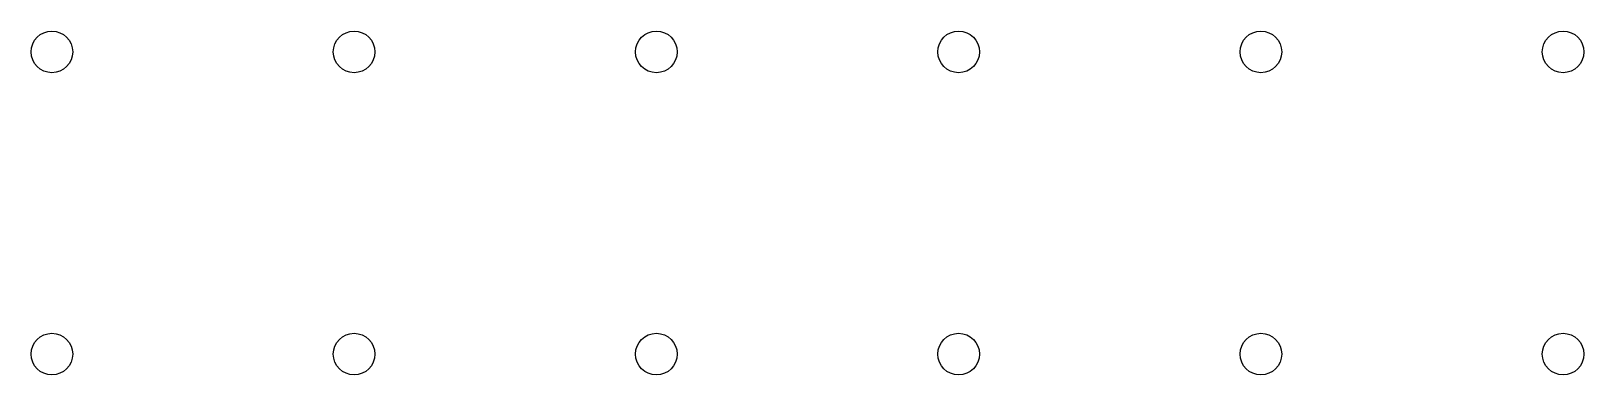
# Model space of a CAD drawing. Extents: x 0.28 to 2.83, y 0.23 to 2.12.
# Drawn here: x 1.593 to 2.107, y 1.993 to 2.107 of the extents above; entities that cross this region are included whole.
import ezdxf

# ---------------------------------------------------------------- set-up
doc = ezdxf.new("R2010")
doc.units = 0
doc.header["$MEASUREMENT"] = 0
doc.layers.add('BLACK', color=7, linetype='CONTINUOUS')

msp = doc.modelspace()

# ---------------------------------------------------------------- linework, layer by layer
at = {"layer": 'BLACK'}
for centre in [(1.6, 2.1), (1.6, 2.1), (1.7, 2.1), (1.7, 2.1), (1.8, 2.1), (1.8, 2.1), (1.9, 2.1), (1.9, 2.1), (2, 2.1), (2, 2.1), (2.1, 2.1), (2.1, 2.1), (1.6, 2), (1.6, 2), (1.7, 2), (1.7, 2), (1.8, 2), (1.8, 2), (1.9, 2), (1.9, 2), (2, 2), (2, 2), (2.1, 2), (2.1, 2)]:
    msp.add_circle(centre, 0.00689, dxfattribs=at)

doc.saveas('drawing.dxf')
